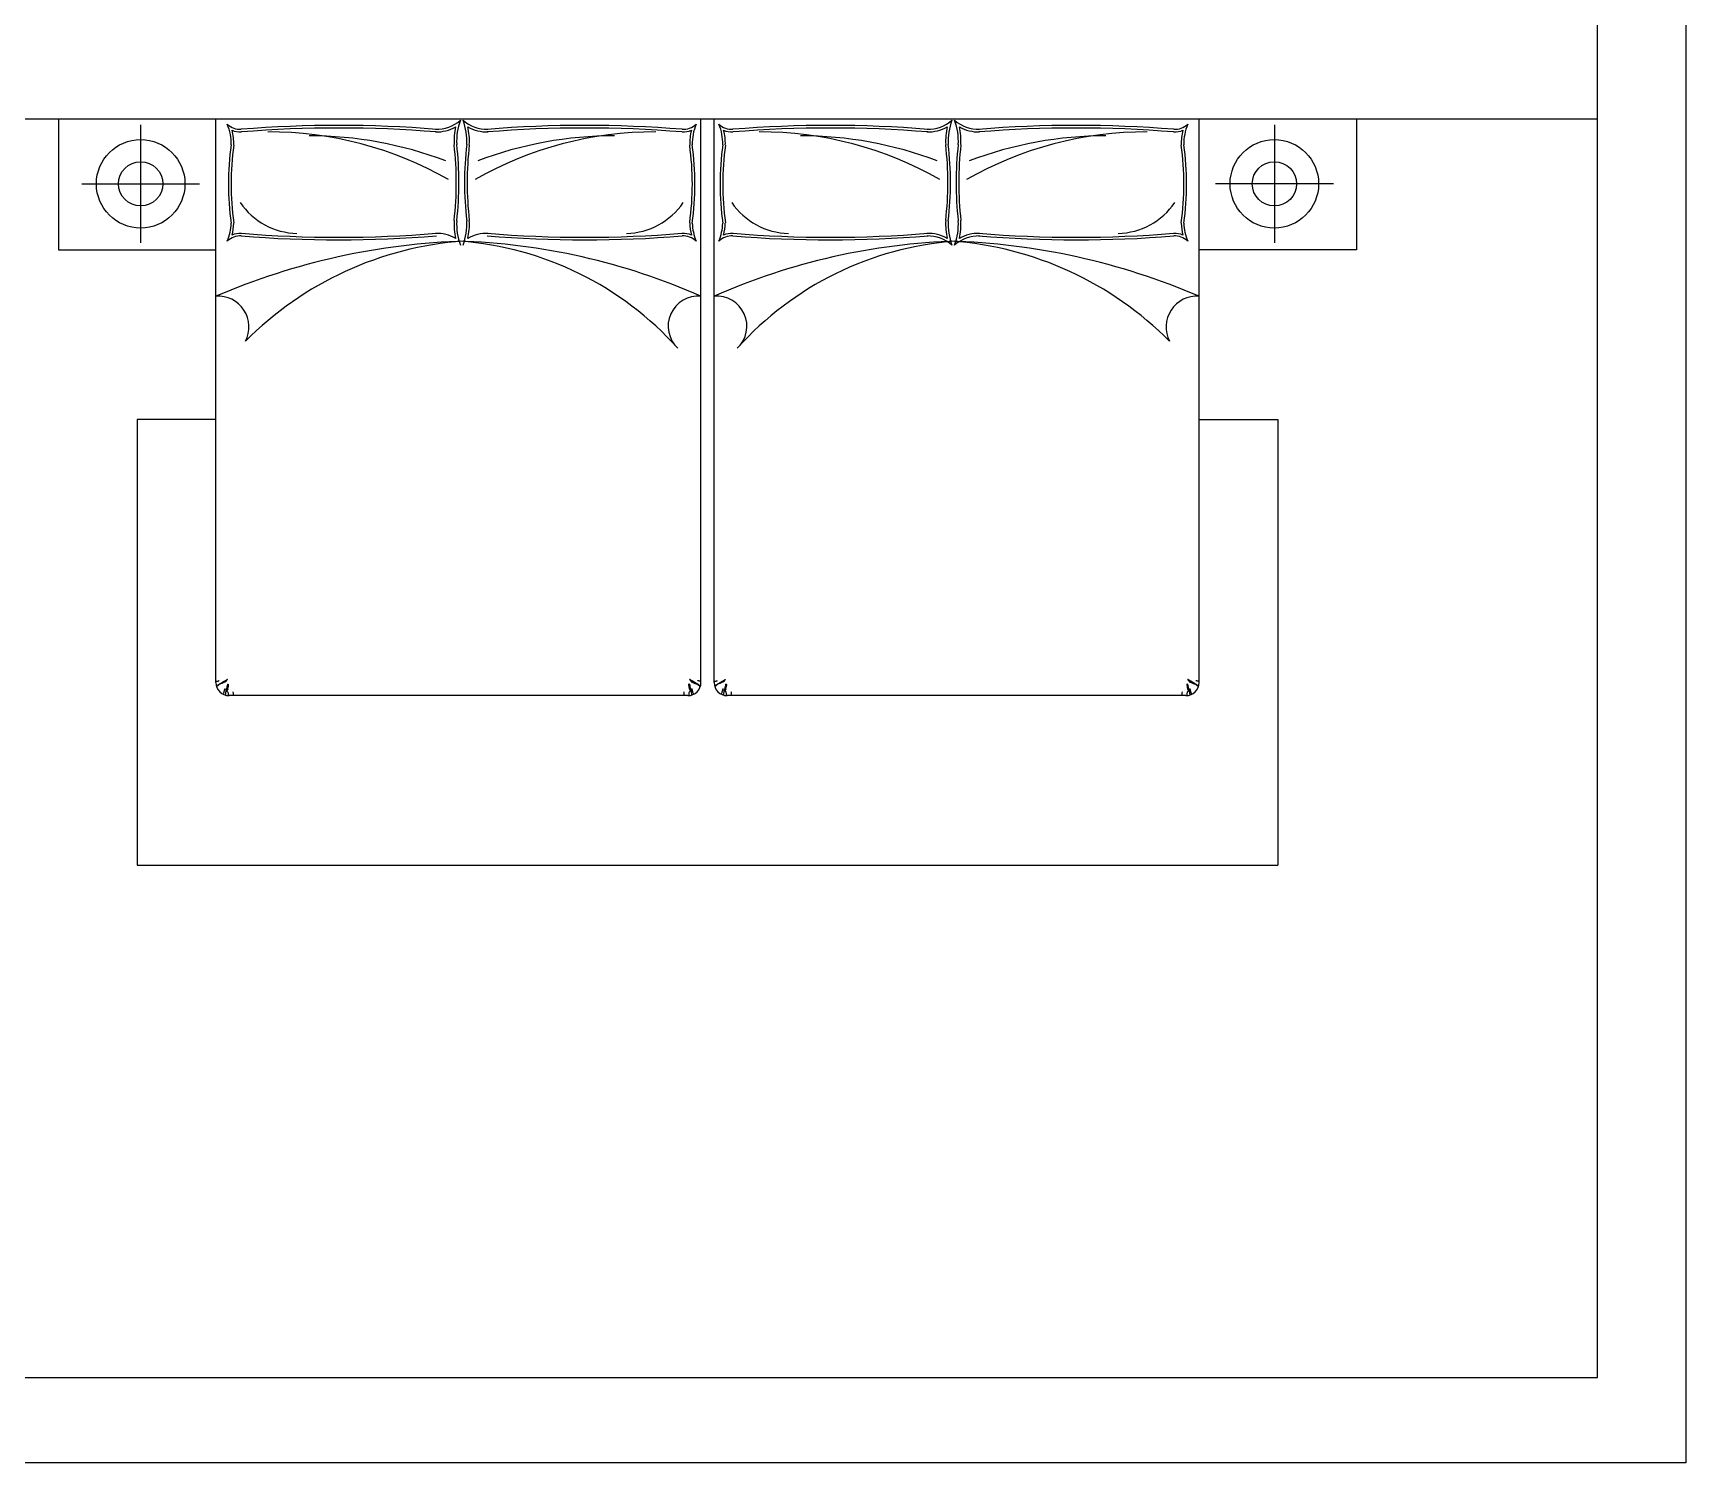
# Model space of a CAD drawing. Header units: inches. Extents: x 15.4 to 57.9, y 9.9 to 34.7.
# Drawn here: x 51.61 to 57.92, y 9.9 to 15.36 of the extents above; entities that cross this region are included whole.
import ezdxf

# ---------------------------------------------------------------- set-up
doc = ezdxf.new("R2010")
doc.units = ezdxf.units.IN
doc.header["$MEASUREMENT"] = 0
for name, color, linetype in [('02', 2, 'Continuous'), ('1', 1, 'Continuous'), ('4', 4, 'Continuous'), ('kadrbm', 4, 'Continuous')]:
    doc.layers.add(name, color=color, linetype=linetype)

# ---------------------------------------------------------------- blocks, each defined once
blk = doc.blocks.new('kadrbm')
at = {"layer": 'kadrbm', "color": 4}
blk.add_lwpolyline([(0, 0), (0, 24.7972), (21, 24.7972), (21, 0), (0, 0)], close=True, dxfattribs=at)
blk.add_lwpolyline([(20.6631, 0.3257), (20.6631, 24.4603), (0.3369, 24.4603), (0.3369, 0.3257), (20.6631, 0.3257)], dxfattribs=at)

msp = doc.modelspace()

# ---------------------------------------------------------------- linework, layer by layer
at = {"layer": '02'}
for p, q in [((52.3105, 12.8778), (52.3105, 15.0278)), ((54.1605, 12.8778), (54.1605, 15.0278)), ((54.2105, 12.8778), (54.2105, 15.0278)), ((56.0605, 12.8778), (56.0605, 15.0278)), ((54.1105, 12.8278), (52.3605, 12.8278)), ((56.0105, 12.8278), (54.2605, 12.8278))]:
    msp.add_line(p, q, dxfattribs=at)
for points in [[(51.7105, 15.0278), (51.7105, 14.5278), (52.3105, 14.5278)], [(56.6605, 15.0278), (56.6605, 14.5278), (56.0605, 14.5278)]]:
    msp.add_lwpolyline(points, dxfattribs=at)
for centre, radius in [((52.0233, 14.7802), 0.1688), ((56.3476, 14.7802), 0.1688), ((52.0233, 14.7802), 0.0844), ((56.3476, 14.7802), 0.0844)]:
    msp.add_circle(centre, radius, dxfattribs=at)
for centre, radius, start, end in [((52.4047, 15.0639), 0.0758, 227.85954, 271.80123), ((52.177, 14.9341), 0.1916, 358.39232, 22.60225), ((53.1515, 15.1256), 0.1375, 268.4473, 311.58389), ((53.4537, 14.944), 0.2252, 159.51501, 183.4755), ((53.0422, 14.944), 0.2252, 356.5245, 20.48499), ((53.3444, 15.1256), 0.1375, 228.41611, 271.5527), ((54.0912, 15.0639), 0.0758, 268.19877, 312.14046), ((54.3189, 14.9341), 0.1916, 157.39775, 181.60768), ((54.2797, 15.0639), 0.0758, 227.85954, 271.80123), ((54.052, 14.9341), 0.1916, 358.39232, 22.60225), ((55.0265, 15.1256), 0.1375, 268.4473, 311.58389), ((55.3287, 14.944), 0.2252, 159.51501, 183.4755), ((54.9172, 14.944), 0.2252, 356.5245, 20.48499), ((55.2194, 15.1256), 0.1375, 228.41611, 271.5527), ((55.9662, 15.0639), 0.0758, 268.19877, 312.14046), ((56.1939, 14.9341), 0.1916, 157.39775, 181.60768), ((52.779, 10.4026), 4.6006, 85.35553, 94.63669), ((53.7169, 10.4026), 4.6006, 85.36331, 94.64447), ((54.654, 10.4026), 4.6006, 85.35553, 94.63669), ((55.5919, 10.4026), 4.6006, 85.36331, 94.64447), ((53.4512, 14.7794), 1.0929, 172.14891, 187.85109), ((51.9661, 14.7848), 1.2712, 353.42597, 6.57403), ((54.5298, 14.7848), 1.2712, 173.42597, 186.57403), ((53.0447, 14.7794), 1.0929, 352.14891, 7.85109), ((55.3262, 14.7794), 1.0929, 172.14891, 187.85109), ((53.8411, 14.7848), 1.2712, 353.42597, 6.57403), ((56.4048, 14.7848), 1.2712, 173.42597, 186.57403), ((54.9197, 14.7794), 1.0929, 352.14891, 7.85109), ((52.177, 14.6355), 0.1916, 337.39775, 358.39232), ((53.4537, 14.6256), 0.2252, 176.5245, 200.48499), ((53.0422, 14.6256), 0.2252, 339.51501, 3.4755), ((54.3189, 14.6355), 0.1916, 181.60768, 202.60225), ((54.052, 14.6355), 0.1916, 337.39775, 358.39232), ((55.3287, 14.6256), 0.2252, 176.5245, 200.48499), ((54.9172, 14.6256), 0.2252, 339.51501, 3.4755), ((56.1939, 14.6355), 0.1916, 181.60768, 202.60225), ((52.4047, 14.5057), 0.0758, 88.19877, 132.14046), ((52.779, 19.167), 4.6006, 265.36331, 274.64447), ((53.7169, 19.167), 4.6006, 265.35553, 274.63669), ((54.0912, 14.5057), 0.0758, 47.85954, 91.80123), ((54.2797, 14.5057), 0.0758, 88.19877, 132.14046), ((54.654, 19.167), 4.6006, 265.36331, 274.64447), ((55.0265, 14.4439), 0.1375, 48.41611, 91.5527), ((55.2194, 14.4439), 0.1375, 88.4473, 131.58389), ((55.5919, 19.167), 4.6006, 265.35553, 274.63669), ((55.9662, 14.5057), 0.0758, 47.85954, 91.80123), ((53.3395, 11.9551), 2.6079, 91.70702, 113.23927), ((53.3487, 13.2604), 1.3047, 94.19456, 135.20309), ((53.1581, 12.0829), 2.4801, 66.16025, 88.24209), ((53.1483, 13.3237), 1.2414, 41.92468, 85.64304), ((55.2129, 12.0829), 2.4801, 91.75791, 113.83975), ((55.2226, 13.3237), 1.2414, 94.35696, 138.07532), ((55.0314, 11.9551), 2.6079, 66.76073, 88.29298), ((55.0222, 13.2604), 1.3047, 44.79691, 85.80544), ((52.3193, 14.2345), 0.1172, 332.09168, 94.33827), ((54.15, 14.2372), 0.1147, 84.77674, 227.10565), ((54.2209, 14.2372), 0.1147, 312.89435, 95.22326), ((56.0516, 14.2345), 0.1172, 85.66173, 207.90832), ((52.3605, 12.8778), 0.05, 180, 270), ((54.1105, 12.8778), 0.05, 270, 0), ((54.2605, 12.8778), 0.05, 180, 270), ((56.0105, 12.8778), 0.05, 270, 0)]:
    msp.add_arc(centre, radius, start, end, dxfattribs=at)
at = {"layer": '1'}
for p, q in [((52.0233, 15.0052), (52.0233, 14.5552)), ((56.3476, 15.0052), (56.3476, 14.5552)), ((51.7983, 14.7802), (52.2483, 14.7802)), ((56.5726, 14.7802), (56.1226, 14.7802))]:
    msp.add_line(p, q, dxfattribs=at)
for points in [[(52.3105, 13.8813), (52.0105, 13.8813), (52.0105, 12.1813), (56.3605, 12.1813)], [(56.0605, 13.8813), (56.3605, 13.8813), (56.3605, 12.1813)], [(52.3105, 12.8808), (52.3116, 12.8817), (52.3127, 12.8823), (52.3135, 12.8828), (52.3143, 12.8831), (52.3149, 12.8833), (52.3154, 12.8834), (52.3159, 12.8834), (52.3164, 12.8834), (52.3169, 12.8834), (52.3173, 12.8835), (52.3178, 12.8835), (52.3182, 12.8835), (52.3186, 12.8835), (52.3191, 12.8836), (52.3195, 12.8837), (52.32, 12.8838), (52.3204, 12.884), (52.3209, 12.8842), (52.3213, 12.8843), (52.3217, 12.8845), (52.322, 12.8847), (52.3223, 12.8848), (52.3225, 12.8849), (52.3225, 12.885)], [(52.3159, 12.8667), (52.3172, 12.8677), (52.3183, 12.8684), (52.3192, 12.8691), (52.3201, 12.8696), (52.3208, 12.87), (52.3215, 12.8704), (52.3221, 12.8707), (52.3226, 12.871), (52.3232, 12.8712), (52.3236, 12.8715), (52.3241, 12.8718), (52.3245, 12.872), (52.325, 12.8723), (52.3254, 12.8725), (52.3258, 12.8728), (52.3262, 12.8731), (52.3267, 12.8733), (52.3271, 12.8736), (52.3276, 12.8739), (52.3281, 12.8742), (52.3286, 12.8745), (52.3291, 12.8749), (52.3297, 12.8752), (52.3303, 12.8756), (52.331, 12.876), (52.3317, 12.8764), (52.3324, 12.8768), (52.3331, 12.8772), (52.3338, 12.8777), (52.3346, 12.8781), (52.3353, 12.8785), (52.336, 12.879), (52.3366, 12.8794), (52.3373, 12.8798), (52.3379, 12.8802), (52.3384, 12.8805), (52.339, 12.8809), (52.3396, 12.8813), (52.3401, 12.8816), (52.3406, 12.8819), (52.3411, 12.8823), (52.3417, 12.8826), (52.3422, 12.8829), (52.3427, 12.8832), (52.3433, 12.8835), (52.3438, 12.8838), (52.3444, 12.8841), (52.3449, 12.8844), (52.3455, 12.8847), (52.3461, 12.885), (52.3467, 12.8853), (52.3473, 12.8856), (52.3479, 12.8859), (52.3485, 12.8862), (52.349, 12.8866), (52.3495, 12.8869), (52.35, 12.8873), (52.3505, 12.8876), (52.351, 12.888), (52.3514, 12.8883), (52.3518, 12.8887), (52.3522, 12.889), (52.3525, 12.8892), (52.3529, 12.8894), (52.3533, 12.8896), (52.3536, 12.8896), (52.3539, 12.8897), (52.3541, 12.8897), (52.3543, 12.8896), (52.3543, 12.8895), (52.3543, 12.8893), (52.3542, 12.8891), (52.3539, 12.8889), (52.3536, 12.8886), (52.3531, 12.8883), (52.3526, 12.888), (52.3521, 12.8876), (52.3515, 12.8871), (52.351, 12.8866), (52.3505, 12.886), (52.35, 12.8853), (52.3496, 12.8846), (52.3492, 12.8839), (52.3489, 12.8832), (52.3485, 12.8825), (52.348, 12.8818), (52.3476, 12.8812), (52.3471, 12.8807), (52.3465, 12.8802), (52.3458, 12.8799), (52.3451, 12.8796), (52.3443, 12.8794), (52.3435, 12.8792), (52.3427, 12.879), (52.3418, 12.8787), (52.341, 12.8784), (52.3401, 12.8781), (52.3393, 12.8776), (52.3385, 12.8771), (52.3377, 12.8766), (52.3368, 12.8761), (52.336, 12.8756), (52.3351, 12.8751), (52.3342, 12.8747), (52.3333, 12.8743), (52.3323, 12.874), (52.3314, 12.8738), (52.3304, 12.8736), (52.3295, 12.8734), (52.3286, 12.8732), (52.3278, 12.873), (52.327, 12.8728), (52.3263, 12.8727), (52.3257, 12.8724), (52.3252, 12.8722), (52.3247, 12.872), (52.3243, 12.8717), (52.3239, 12.8715), (52.3235, 12.8712), (52.3231, 12.8709), (52.3228, 12.8706), (52.3225, 12.8702), (52.3221, 12.8699), (52.3218, 12.8695), (52.3215, 12.8692), (52.3211, 12.8688), (52.3207, 12.8684), (52.3204, 12.8681), (52.3199, 12.8677), (52.3195, 12.8672), (52.319, 12.8668), (52.3185, 12.8663), (52.3179, 12.8658), (52.3173, 12.8651), (52.3167, 12.8644), (52.3159, 12.8636)], [(52.3546, 12.8712), (52.3535, 12.8653), (52.3525, 12.8607), (52.3517, 12.8573), (52.351, 12.8547), (52.3505, 12.8529), (52.35, 12.8517), (52.3496, 12.8509), (52.3493, 12.8503), (52.3491, 12.8497), (52.3489, 12.8492), (52.3487, 12.8486), (52.3486, 12.848), (52.3484, 12.8475), (52.3484, 12.8468), (52.3483, 12.8462), (52.3482, 12.8455), (52.3481, 12.8447), (52.3479, 12.8438), (52.3477, 12.8427), (52.3475, 12.8412), (52.3472, 12.8392), (52.3468, 12.8368), (52.3463, 12.8338), (52.3456, 12.83)], [(52.3546, 12.8712), (52.3567, 12.8718), (52.3577, 12.8703), (52.3565, 12.8618), (52.3559, 12.8579), (52.3546, 12.8567), (52.3552, 12.8526), (52.3522, 12.8469), (52.3522, 12.8442), (52.3557, 12.8408), (52.3565, 12.8379), (52.3567, 12.8363), (52.3568, 12.8279), (52.3568, 12.8294)], [(54.1163, 12.8712), (54.1142, 12.8718), (54.1132, 12.8703), (54.1144, 12.8618), (54.115, 12.8579), (54.1163, 12.8567), (54.1157, 12.8526), (54.1187, 12.8469), (54.1187, 12.8442), (54.1152, 12.8408), (54.1144, 12.8379), (54.1142, 12.8363), (54.1141, 12.8279), (54.1141, 12.8294)], [(54.1163, 12.8712), (54.1174, 12.8653), (54.1184, 12.8607), (54.1192, 12.8573), (54.1199, 12.8547), (54.1204, 12.8529), (54.1209, 12.8517), (54.1213, 12.8509), (54.1216, 12.8503), (54.1218, 12.8497), (54.1221, 12.8492), (54.1222, 12.8486), (54.1224, 12.848), (54.1225, 12.8475), (54.1226, 12.8468), (54.1226, 12.8462), (54.1227, 12.8455), (54.1228, 12.8447), (54.123, 12.8438), (54.1232, 12.8427), (54.1234, 12.8412), (54.1237, 12.8392), (54.1241, 12.8368), (54.1247, 12.8338), (54.1253, 12.83)], [(54.155, 12.8667), (54.1537, 12.8677), (54.1526, 12.8684), (54.1517, 12.8691), (54.1508, 12.8696), (54.1501, 12.87), (54.1494, 12.8704), (54.1488, 12.8707), (54.1483, 12.871), (54.1478, 12.8712), (54.1473, 12.8715), (54.1468, 12.8718), (54.1464, 12.872), (54.1459, 12.8723), (54.1455, 12.8725), (54.1451, 12.8728), (54.1447, 12.8731), (54.1442, 12.8733), (54.1438, 12.8736), (54.1433, 12.8739), (54.1428, 12.8742), (54.1423, 12.8745), (54.1418, 12.8749), (54.1412, 12.8752), (54.1406, 12.8756), (54.1399, 12.876), (54.1392, 12.8764), (54.1385, 12.8768), (54.1378, 12.8772), (54.1371, 12.8777), (54.1363, 12.8781), (54.1356, 12.8785), (54.1349, 12.879), (54.1343, 12.8794), (54.1336, 12.8798), (54.133, 12.8802), (54.1325, 12.8805), (54.1319, 12.8809), (54.1314, 12.8813), (54.1308, 12.8816), (54.1303, 12.8819), (54.1298, 12.8823), (54.1292, 12.8826), (54.1287, 12.8829), (54.1282, 12.8832), (54.1276, 12.8835), (54.1271, 12.8838), (54.1265, 12.8841), (54.126, 12.8844), (54.1254, 12.8847), (54.1248, 12.885), (54.1242, 12.8853), (54.1236, 12.8856), (54.123, 12.8859), (54.1224, 12.8862), (54.1219, 12.8866), (54.1214, 12.8869), (54.1209, 12.8873), (54.1204, 12.8876), (54.1199, 12.888), (54.1195, 12.8883), (54.1191, 12.8887), (54.1187, 12.889), (54.1184, 12.8892), (54.118, 12.8894), (54.1177, 12.8896), (54.1173, 12.8896), (54.117, 12.8897), (54.1168, 12.8897), (54.1166, 12.8896), (54.1166, 12.8895), (54.1166, 12.8893), (54.1167, 12.8891), (54.117, 12.8889), (54.1173, 12.8886), (54.1178, 12.8883), (54.1183, 12.888), (54.1188, 12.8876), (54.1194, 12.8871), (54.1199, 12.8866), (54.1204, 12.886), (54.1209, 12.8853), (54.1213, 12.8846), (54.1217, 12.8839), (54.122, 12.8832), (54.1224, 12.8825), (54.1229, 12.8818), (54.1233, 12.8812), (54.1239, 12.8807), (54.1245, 12.8802), (54.1251, 12.8799), (54.1258, 12.8796), (54.1266, 12.8794), (54.1274, 12.8792), (54.1283, 12.879), (54.1291, 12.8787), (54.1299, 12.8784), (54.1308, 12.8781), (54.1316, 12.8776), (54.1324, 12.8771), (54.1332, 12.8766), (54.1341, 12.8761), (54.1349, 12.8756), (54.1358, 12.8751), (54.1367, 12.8747), (54.1376, 12.8743), (54.1386, 12.874), (54.1395, 12.8738), (54.1405, 12.8736), (54.1414, 12.8734), (54.1423, 12.8732), (54.1431, 12.873), (54.1439, 12.8728), (54.1446, 12.8727), (54.1452, 12.8724), (54.1457, 12.8722), (54.1462, 12.872), (54.1466, 12.8717), (54.147, 12.8715), (54.1474, 12.8712), (54.1478, 12.8709), (54.1481, 12.8706), (54.1484, 12.8702), (54.1488, 12.8699), (54.1491, 12.8695), (54.1494, 12.8692), (54.1498, 12.8688), (54.1502, 12.8684), (54.1505, 12.8681), (54.151, 12.8677), (54.1514, 12.8672), (54.1519, 12.8668), (54.1524, 12.8663), (54.153, 12.8658), (54.1536, 12.8651), (54.1543, 12.8644), (54.155, 12.8636)], [(54.1605, 12.8808), (54.1593, 12.8817), (54.1583, 12.8823), (54.1574, 12.8828), (54.1567, 12.8831), (54.156, 12.8833), (54.1555, 12.8834), (54.155, 12.8834), (54.1545, 12.8834), (54.154, 12.8834), (54.1536, 12.8835), (54.1532, 12.8835), (54.1527, 12.8835), (54.1523, 12.8835), (54.1518, 12.8836), (54.1514, 12.8837), (54.1509, 12.8838), (54.1505, 12.884), (54.15, 12.8842), (54.1496, 12.8843), (54.1492, 12.8845), (54.1489, 12.8847), (54.1486, 12.8848), (54.1485, 12.8849), (54.1484, 12.885)], [(54.2105, 12.8808), (54.2116, 12.8817), (54.2127, 12.8823), (54.2135, 12.8828), (54.2143, 12.8831), (54.2149, 12.8833), (54.2154, 12.8834), (54.2159, 12.8834), (54.2164, 12.8834), (54.2169, 12.8834), (54.2173, 12.8835), (54.2178, 12.8835), (54.2182, 12.8835), (54.2186, 12.8835), (54.2191, 12.8836), (54.2195, 12.8837), (54.22, 12.8838), (54.2204, 12.884), (54.2209, 12.8842), (54.2213, 12.8843), (54.2217, 12.8845), (54.222, 12.8847), (54.2223, 12.8848), (54.2225, 12.8849), (54.2225, 12.885)], [(54.2159, 12.8667), (54.2172, 12.8677), (54.2183, 12.8684), (54.2192, 12.8691), (54.2201, 12.8696), (54.2208, 12.87), (54.2215, 12.8704), (54.2221, 12.8707), (54.2226, 12.871), (54.2232, 12.8712), (54.2236, 12.8715), (54.2241, 12.8718), (54.2245, 12.872), (54.225, 12.8723), (54.2254, 12.8725), (54.2258, 12.8728), (54.2262, 12.8731), (54.2267, 12.8733), (54.2271, 12.8736), (54.2276, 12.8739), (54.2281, 12.8742), (54.2286, 12.8745), (54.2291, 12.8749), (54.2297, 12.8752), (54.2303, 12.8756), (54.231, 12.876), (54.2317, 12.8764), (54.2324, 12.8768), (54.2331, 12.8772), (54.2338, 12.8777), (54.2346, 12.8781), (54.2353, 12.8785), (54.236, 12.879), (54.2366, 12.8794), (54.2373, 12.8798), (54.2379, 12.8802), (54.2384, 12.8805), (54.239, 12.8809), (54.2396, 12.8813), (54.2401, 12.8816), (54.2406, 12.8819), (54.2411, 12.8823), (54.2417, 12.8826), (54.2422, 12.8829), (54.2427, 12.8832), (54.2433, 12.8835), (54.2438, 12.8838), (54.2444, 12.8841), (54.2449, 12.8844), (54.2455, 12.8847), (54.2461, 12.885), (54.2467, 12.8853), (54.2473, 12.8856), (54.2479, 12.8859), (54.2485, 12.8862), (54.249, 12.8866), (54.2495, 12.8869), (54.25, 12.8873), (54.2505, 12.8876), (54.251, 12.888), (54.2514, 12.8883), (54.2518, 12.8887), (54.2522, 12.889), (54.2525, 12.8892), (54.2529, 12.8894), (54.2533, 12.8896), (54.2536, 12.8896), (54.2539, 12.8897), (54.2541, 12.8897), (54.2543, 12.8896), (54.2543, 12.8895), (54.2543, 12.8893), (54.2542, 12.8891), (54.2539, 12.8889), (54.2536, 12.8886), (54.2531, 12.8883), (54.2526, 12.888), (54.2521, 12.8876), (54.2515, 12.8871), (54.251, 12.8866), (54.2505, 12.886), (54.25, 12.8853), (54.2496, 12.8846), (54.2492, 12.8839), (54.2489, 12.8832), (54.2485, 12.8825), (54.248, 12.8818), (54.2476, 12.8812), (54.2471, 12.8807), (54.2465, 12.8802), (54.2458, 12.8799), (54.2451, 12.8796), (54.2443, 12.8794), (54.2435, 12.8792), (54.2427, 12.879), (54.2418, 12.8787), (54.241, 12.8784), (54.2401, 12.8781), (54.2393, 12.8776), (54.2385, 12.8771), (54.2377, 12.8766), (54.2368, 12.8761), (54.236, 12.8756), (54.2351, 12.8751), (54.2342, 12.8747), (54.2333, 12.8743), (54.2323, 12.874), (54.2314, 12.8738), (54.2304, 12.8736), (54.2295, 12.8734), (54.2286, 12.8732), (54.2278, 12.873), (54.227, 12.8728), (54.2263, 12.8727), (54.2257, 12.8724), (54.2252, 12.8722), (54.2247, 12.872), (54.2243, 12.8717), (54.2239, 12.8715), (54.2235, 12.8712), (54.2231, 12.8709), (54.2228, 12.8706), (54.2225, 12.8702), (54.2221, 12.8699), (54.2218, 12.8695), (54.2215, 12.8692), (54.2211, 12.8688), (54.2207, 12.8684), (54.2204, 12.8681), (54.2199, 12.8677), (54.2195, 12.8672), (54.219, 12.8668), (54.2185, 12.8663), (54.2179, 12.8658), (54.2173, 12.8651), (54.2167, 12.8644), (54.2159, 12.8636)], [(54.2546, 12.8712), (54.2535, 12.8653), (54.2525, 12.8607), (54.2517, 12.8573), (54.251, 12.8547), (54.2505, 12.8529), (54.25, 12.8517), (54.2496, 12.8509), (54.2493, 12.8503), (54.2491, 12.8497), (54.2489, 12.8492), (54.2487, 12.8486), (54.2486, 12.848), (54.2484, 12.8475), (54.2484, 12.8468), (54.2483, 12.8462), (54.2482, 12.8455), (54.2481, 12.8447), (54.2479, 12.8438), (54.2477, 12.8427), (54.2475, 12.8412), (54.2472, 12.8392), (54.2468, 12.8368), (54.2463, 12.8338), (54.2456, 12.83)], [(54.2546, 12.8712), (54.2567, 12.8718), (54.2577, 12.8703), (54.2565, 12.8618), (54.2559, 12.8579), (54.2546, 12.8567), (54.2552, 12.8526), (54.2522, 12.8469), (54.2522, 12.8442), (54.2557, 12.8408), (54.2565, 12.8379), (54.2567, 12.8363), (54.2568, 12.8279), (54.2568, 12.8294)], [(56.0163, 12.8712), (56.0142, 12.8718), (56.0132, 12.8703), (56.0144, 12.8618), (56.015, 12.8579), (56.0163, 12.8567), (56.0157, 12.8526), (56.0187, 12.8469), (56.0187, 12.8442), (56.0152, 12.8408), (56.0144, 12.8379), (56.0142, 12.8363), (56.0141, 12.8279), (56.0141, 12.8294)], [(56.0163, 12.8712), (56.0174, 12.8653), (56.0184, 12.8607), (56.0192, 12.8573), (56.0199, 12.8547), (56.0204, 12.8529), (56.0209, 12.8517), (56.0213, 12.8509), (56.0216, 12.8503), (56.0218, 12.8497), (56.0221, 12.8492), (56.0222, 12.8486), (56.0224, 12.848), (56.0225, 12.8475), (56.0226, 12.8468), (56.0226, 12.8462), (56.0227, 12.8455), (56.0228, 12.8447), (56.023, 12.8438), (56.0232, 12.8427), (56.0234, 12.8412), (56.0237, 12.8392), (56.0241, 12.8368), (56.0247, 12.8338), (56.0253, 12.83)], [(56.055, 12.8667), (56.0537, 12.8677), (56.0526, 12.8684), (56.0517, 12.8691), (56.0508, 12.8696), (56.0501, 12.87), (56.0494, 12.8704), (56.0488, 12.8707), (56.0483, 12.871), (56.0478, 12.8712), (56.0473, 12.8715), (56.0468, 12.8718), (56.0464, 12.872), (56.0459, 12.8723), (56.0455, 12.8725), (56.0451, 12.8728), (56.0447, 12.8731), (56.0442, 12.8733), (56.0438, 12.8736), (56.0433, 12.8739), (56.0428, 12.8742), (56.0423, 12.8745), (56.0418, 12.8749), (56.0412, 12.8752), (56.0406, 12.8756), (56.0399, 12.876), (56.0392, 12.8764), (56.0385, 12.8768), (56.0378, 12.8772), (56.0371, 12.8777), (56.0363, 12.8781), (56.0356, 12.8785), (56.0349, 12.879), (56.0343, 12.8794), (56.0336, 12.8798), (56.033, 12.8802), (56.0325, 12.8805), (56.0319, 12.8809), (56.0314, 12.8813), (56.0308, 12.8816), (56.0303, 12.8819), (56.0298, 12.8823), (56.0292, 12.8826), (56.0287, 12.8829), (56.0282, 12.8832), (56.0276, 12.8835), (56.0271, 12.8838), (56.0265, 12.8841), (56.026, 12.8844), (56.0254, 12.8847), (56.0248, 12.885), (56.0242, 12.8853), (56.0236, 12.8856), (56.023, 12.8859), (56.0224, 12.8862), (56.0219, 12.8866), (56.0214, 12.8869), (56.0209, 12.8873), (56.0204, 12.8876), (56.0199, 12.888), (56.0195, 12.8883), (56.0191, 12.8887), (56.0187, 12.889), (56.0184, 12.8892), (56.018, 12.8894), (56.0177, 12.8896), (56.0173, 12.8896), (56.017, 12.8897), (56.0168, 12.8897), (56.0166, 12.8896), (56.0166, 12.8895), (56.0166, 12.8893), (56.0167, 12.8891), (56.017, 12.8889), (56.0173, 12.8886), (56.0178, 12.8883), (56.0183, 12.888), (56.0188, 12.8876), (56.0194, 12.8871), (56.0199, 12.8866), (56.0204, 12.886), (56.0209, 12.8853), (56.0213, 12.8846), (56.0217, 12.8839), (56.022, 12.8832), (56.0224, 12.8825), (56.0229, 12.8818), (56.0233, 12.8812), (56.0239, 12.8807), (56.0245, 12.8802), (56.0251, 12.8799), (56.0258, 12.8796), (56.0266, 12.8794), (56.0274, 12.8792), (56.0283, 12.879), (56.0291, 12.8787), (56.0299, 12.8784), (56.0308, 12.8781), (56.0316, 12.8776), (56.0324, 12.8771), (56.0332, 12.8766), (56.0341, 12.8761), (56.0349, 12.8756), (56.0358, 12.8751), (56.0367, 12.8747), (56.0376, 12.8743), (56.0386, 12.874), (56.0395, 12.8738), (56.0405, 12.8736), (56.0414, 12.8734), (56.0423, 12.8732), (56.0431, 12.873), (56.0439, 12.8728), (56.0446, 12.8727), (56.0452, 12.8724), (56.0457, 12.8722), (56.0462, 12.872), (56.0466, 12.8717), (56.047, 12.8715), (56.0474, 12.8712), (56.0478, 12.8709), (56.0481, 12.8706), (56.0484, 12.8702), (56.0488, 12.8699), (56.0491, 12.8695), (56.0494, 12.8692), (56.0498, 12.8688), (56.0502, 12.8684), (56.0505, 12.8681), (56.051, 12.8677), (56.0514, 12.8672), (56.0519, 12.8668), (56.0524, 12.8663), (56.053, 12.8658), (56.0536, 12.8651), (56.0543, 12.8644), (56.055, 12.8636)], [(56.0605, 12.8808), (56.0593, 12.8817), (56.0583, 12.8823), (56.0574, 12.8828), (56.0567, 12.8831), (56.056, 12.8833), (56.0555, 12.8834), (56.055, 12.8834), (56.0545, 12.8834), (56.054, 12.8834), (56.0536, 12.8835), (56.0532, 12.8835), (56.0527, 12.8835), (56.0523, 12.8835), (56.0518, 12.8836), (56.0514, 12.8837), (56.0509, 12.8838), (56.0505, 12.884), (56.05, 12.8842), (56.0496, 12.8843), (56.0492, 12.8845), (56.0489, 12.8847), (56.0486, 12.8848), (56.0485, 12.8849), (56.0484, 12.885)], [(52.3382, 12.833), (52.3393, 12.8353), (52.3401, 12.8373), (52.3408, 12.8391), (52.3413, 12.8407), (52.3417, 12.8421), (52.342, 12.8434), (52.3423, 12.8445), (52.3425, 12.8456), (52.3428, 12.8466), (52.343, 12.8475), (52.3434, 12.8485), (52.3437, 12.8496), (52.3441, 12.8508), (52.3446, 12.8521), (52.3452, 12.8535), (52.3458, 12.8552)], [(52.3747, 12.8425), (52.3752, 12.8406), (52.3756, 12.8388), (52.3759, 12.837), (52.3761, 12.8351), (52.3762, 12.8333), (52.3762, 12.8315), (52.3762, 12.8296), (52.3762, 12.8278)], [(54.0962, 12.8425), (54.0957, 12.8406), (54.0953, 12.8388), (54.095, 12.837), (54.0949, 12.8351), (54.0947, 12.8333), (54.0947, 12.8315), (54.0947, 12.8296), (54.0947, 12.8278)], [(54.1327, 12.833), (54.1316, 12.8353), (54.1308, 12.8373), (54.1301, 12.8391), (54.1296, 12.8407), (54.1292, 12.8421), (54.1289, 12.8434), (54.1286, 12.8445), (54.1284, 12.8456), (54.1281, 12.8466), (54.1279, 12.8475), (54.1276, 12.8485), (54.1272, 12.8496), (54.1268, 12.8508), (54.1263, 12.8521), (54.1258, 12.8535), (54.1251, 12.8552)], [(54.2382, 12.833), (54.2393, 12.8353), (54.2401, 12.8373), (54.2408, 12.8391), (54.2413, 12.8407), (54.2417, 12.8421), (54.242, 12.8434), (54.2423, 12.8445), (54.2425, 12.8456), (54.2428, 12.8466), (54.243, 12.8475), (54.2434, 12.8485), (54.2437, 12.8496), (54.2441, 12.8508), (54.2446, 12.8521), (54.2452, 12.8535), (54.2458, 12.8552)], [(54.2747, 12.8425), (54.2752, 12.8406), (54.2756, 12.8388), (54.2759, 12.837), (54.2761, 12.8351), (54.2762, 12.8333), (54.2762, 12.8315), (54.2762, 12.8296), (54.2762, 12.8278)], [(55.9962, 12.8425), (55.9957, 12.8406), (55.9953, 12.8388), (55.995, 12.837), (55.9949, 12.8351), (55.9947, 12.8333), (55.9947, 12.8315), (55.9947, 12.8296), (55.9947, 12.8278)], [(56.0327, 12.833), (56.0316, 12.8353), (56.0308, 12.8373), (56.0301, 12.8391), (56.0296, 12.8407), (56.0292, 12.8421), (56.0289, 12.8434), (56.0286, 12.8445), (56.0284, 12.8456), (56.0281, 12.8466), (56.0279, 12.8475), (56.0276, 12.8485), (56.0272, 12.8496), (56.0268, 12.8508), (56.0263, 12.8521), (56.0258, 12.8535), (56.0251, 12.8552)]]:
    msp.add_lwpolyline(points, dxfattribs=at)
for centre, radius, start, end in [((52.4047, 15.0639), 0.0857, 247.5713, 271.80123), ((52.177, 14.9341), 0.2015, 358.39232, 14.55155), ((52.779, 10.4026), 4.5906, 85.3561, 94.63613), ((52.5119, 13.5958), 1.3824, 60.2944, 90.16965), ((52.6682, 13.5104), 1.4528, 69.0846, 90.09631), ((53.1515, 15.1256), 0.1474, 268.4473, 299.85132), ((53.4537, 14.944), 0.2351, 166.76988, 183.4755), ((53.0422, 14.944), 0.2351, 356.5245, 13.23012), ((53.3444, 15.1256), 0.1474, 240.14868, 271.5527), ((53.984, 13.5958), 1.3824, 89.83035, 119.7056), ((53.8277, 13.5104), 1.4528, 89.90369, 110.9154), ((53.7169, 10.4026), 4.5906, 85.36387, 94.6439), ((54.0912, 15.0639), 0.0857, 268.19877, 292.4287), ((54.3189, 14.9341), 0.2015, 165.44845, 181.60768), ((54.2797, 15.0639), 0.0857, 247.5713, 271.80123), ((54.052, 14.9341), 0.2015, 358.39232, 14.55155), ((54.654, 10.4026), 4.5906, 85.3561, 94.63613), ((54.3869, 13.5958), 1.3824, 60.2944, 90.16965), ((54.5432, 13.5104), 1.4528, 69.0846, 90.09631), ((55.0265, 15.1256), 0.1474, 268.4473, 299.85132), ((55.3287, 14.944), 0.2351, 166.76988, 183.4755), ((54.9172, 14.944), 0.2351, 356.5245, 13.23012), ((55.2194, 15.1256), 0.1474, 240.14868, 271.5527), ((55.859, 13.5958), 1.3824, 89.83035, 119.7056), ((55.7027, 13.5104), 1.4528, 89.90369, 110.9154), ((55.5919, 10.4026), 4.5906, 85.36387, 94.6439), ((55.9662, 15.0639), 0.0857, 268.19877, 292.4287), ((56.1939, 14.9341), 0.2015, 165.44845, 181.60768), ((53.4512, 14.7794), 1.0829, 172.14891, 187.85109), ((51.9661, 14.7848), 1.2612, 353.42597, 6.57403), ((54.5298, 14.7848), 1.2612, 173.42597, 186.57403), ((53.0447, 14.7794), 1.0829, 352.14891, 7.85109), ((55.3262, 14.7794), 1.0829, 172.14891, 187.85109), ((53.8411, 14.7848), 1.2612, 353.42597, 6.57403), ((56.4048, 14.7848), 1.2612, 173.42597, 186.57403), ((54.9197, 14.7794), 1.0829, 352.14891, 7.85109), ((52.6243, 14.8582), 0.2669, 214.05626, 268.97077), ((53.8716, 14.8582), 0.2669, 271.02923, 325.94374), ((54.4993, 14.8582), 0.2669, 214.05626, 268.97077), ((55.7466, 14.8582), 0.2669, 271.02923, 325.94374), ((52.177, 14.6355), 0.2015, 345.44845, 358.39232), ((53.4537, 14.6256), 0.2351, 176.5245, 193.23012), ((53.0422, 14.6256), 0.2351, 346.76988, 3.4755), ((54.3189, 14.6355), 0.2015, 181.60768, 194.55155), ((54.052, 14.6355), 0.2015, 345.44845, 358.39232), ((55.3287, 14.6256), 0.2351, 176.5245, 193.23012), ((54.9172, 14.6256), 0.2351, 346.76988, 3.4755), ((56.1939, 14.6355), 0.2015, 181.60768, 194.55155), ((52.4047, 14.5057), 0.0857, 88.19877, 112.4287), ((52.779, 19.167), 4.5906, 265.36387, 274.6439), ((53.1515, 14.4439), 0.1474, 60.14868, 91.5527), ((53.3444, 14.4439), 0.1474, 88.4473, 119.85132), ((53.7169, 19.167), 4.5906, 265.3561, 274.63613), ((54.0912, 14.5057), 0.0857, 67.5713, 91.80123), ((54.2797, 14.5057), 0.0857, 88.19877, 112.4287), ((54.654, 19.167), 4.5906, 265.36387, 274.6439), ((55.0265, 14.4439), 0.1474, 60.14868, 91.5527), ((55.2194, 14.4439), 0.1474, 88.4473, 119.85132), ((55.5919, 19.167), 4.5906, 265.3561, 274.63613), ((55.9662, 14.5057), 0.0857, 67.5713, 91.80123)]:
    msp.add_arc(centre, radius, start, end, dxfattribs=at)
at = {"layer": '4'}
msp.add_line((37.2544, 15.0278), (57.5806, 15.0278), dxfattribs=at)

# ---------------------------------------------------------------- block references
at = {"layer": 'kadrbm'}
msp.add_blockref('kadrbm', (36.9175, 9.9004), dxfattribs=at)

doc.saveas('drawing.dxf')
